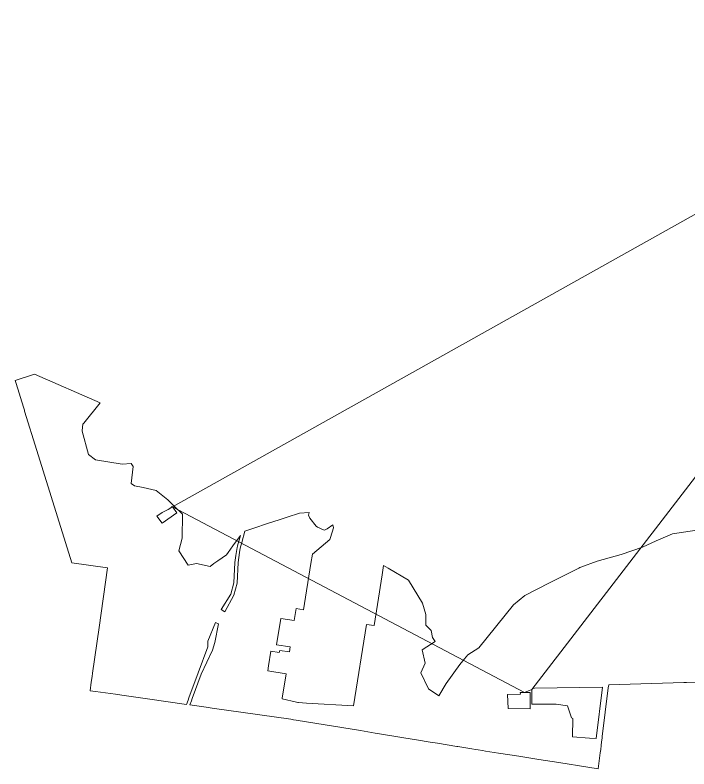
# Model space of a CAD drawing. Header units: metres. Extents: x -1 to 308408, y -2 to 6256973.
# Drawn here: x 302933 to 305670, y 6253878 to 6256939 of the extents above; entities that cross this region are included whole.
import ezdxf

# ---------------------------------------------------------------- set-up
doc = ezdxf.new("R2010")
doc.units = ezdxf.units.M
doc.layers.add('Cadastre Land Parcels_SP_EXT', color=9, linetype='Continuous', lineweight=5)

msp = doc.modelspace()

# ---------------------------------------------------------------- linework, layer by layer
at = {"layer": 'Cadastre Land Parcels_SP_EXT', "linetype": 'Continuous'}
for points in [[(307140.9, 6256938.6), (305032.2, 6254201.2), (305036.4, 6254205.4), (305043.3, 6254206.3), (305319.3, 6254209.8), (305292.8, 6254001.9), (305266.2, 6254003.7), (305197.4, 6254008.5), (305198.9, 6254083.2), (305193.8, 6254086.2), (305176.8, 6254134.9), (305131.1, 6254141), (305031.8, 6254141.1), (305032.2, 6254201.2), (305002, 6254188.5), (305025.3, 6254187.9), (305025, 6254122.1), (304935.4, 6254123), (304933.6, 6254180.6), (304985.7, 6254181.4), (304985.3, 6254188.9), (305002, 6254188.5), (303572.8, 6254942.6), (303590.3, 6254918.3), (303530.1, 6254876.5), (303508.5, 6254903.9), (303529.8, 6254918.8), (303554.4, 6254930.8), (303565.8, 6254938.8), (303571.3, 6254944.2), (303572.8, 6254942.6), (307140.9, 6256938.6)], [(305800.8, 6254862.1), (305603.4, 6254832.3), (305536.6, 6254804.5), (305481.4, 6254779), (305395.5, 6254749.3), (305297.9, 6254721.4), (305230.8, 6254697), (305226.8, 6254695.5), (305222.8, 6254693.7), (305103.6, 6254633.3), (305003.3, 6254582.6), (304957.2, 6254544), (304816.5, 6254370.4), (304772.2, 6254341.4), (304758.8, 6254325.7), (304739, 6254302.6), (304684.2, 6254224.9), (304654.7, 6254174.8), (304612.9, 6254203.2), (304580.9, 6254268.1), (304598.4, 6254307.8), (304586.1, 6254361.8), (304639, 6254396.2), (304634.1, 6254403.4), (304628.3, 6254411.9), (304622.9, 6254440.7), (304600.9, 6254461.3), (304601.6, 6254505), (304587.8, 6254551), (304531.3, 6254643.9), (304448.3, 6254692.9), (304430.1, 6254703.7), (304424.1, 6254665.9), (304405.1, 6254545.5), (304391.5, 6254459.9), (304360.3, 6254464.8), (304307.9, 6254134.5), (304117, 6254145.4), (304083.6, 6254147.3), (304081.5, 6254147.8), (304076, 6254149.1), (304017.5, 6254162.8), (304017.9, 6254165.4), (304033.6, 6254264.6), (303959.6, 6254276.3), (303962.8, 6254296.9), (303972.2, 6254356.1), (304006.3, 6254350.7), (304007.7, 6254359.6), (304047.7, 6254353.3), (304050.9, 6254373.4), (303995, 6254382.2), (304012, 6254489.4), (304066.9, 6254480.7), (304074.6, 6254529.3), (304104.9, 6254524.5), (304134.6, 6254711.7), (304140.6, 6254749.5), (304211.3, 6254809.5), (304213.9, 6254817.9), (304226, 6254857.4), (304223.4, 6254868.7), (304200.8, 6254852.7), (304189.5, 6254847.6), (304178.7, 6254851.9), (304165.9, 6254858.6), (304160.8, 6254860.1), (304156.2, 6254863.9), (304130.5, 6254895.7), (304125.4, 6254908.2), (304127, 6254918.6), (304088.1, 6254916.3), (304038.2, 6254900), (304006.2, 6254889.6), (303958.8, 6254874.2), (303902.2, 6254855.4), (303866.7, 6254843.5), (303854, 6254797.4), (303847.8, 6254774.8), (303844.9, 6254756.5), (303838.7, 6254715.6), (303834.9, 6254631.9), (303821.4, 6254583.1), (303785.3, 6254516.3), (303769.9, 6254525.9), (303809.1, 6254587.9), (303822, 6254634), (303825.6, 6254716.7), (303830, 6254745.2), (303834.9, 6254777.3), (303836.2, 6254782.1), (303836.9, 6254784.4), (303848.5, 6254825.8), (303817.3, 6254783.4), (303798, 6254757.1), (303791.3, 6254748), (303756.8, 6254723.2), (303740.7, 6254711.6), (303725.5, 6254700.6), (303669.4, 6254711.8), (303636.4, 6254705.3), (303597.9, 6254763.6), (303611.6, 6254814.6), (303613.1, 6254912.9), (303578.4, 6254946.4), (303555.4, 6254968.5), (303553.1, 6254970.7), (303505.5, 6255009.1), (303453.5, 6255020.1), (303418.3, 6255027.6), (303404.9, 6255036.8), (303413.1, 6255106.1), (303404.5, 6255117.6), (303367.8, 6255114.8), (303259.7, 6255132.6), (303231.3, 6255154.1), (303205.4, 6255249), (303205.5, 6255250.3), (303205.7, 6255251.6), (303208.6, 6255277.8), (303212.1, 6255282.1), (303278.4, 6255364.6), (303012.3, 6255480.3), (302932.8, 6255454.7), (302936.7, 6255442.6), (302966.6, 6255347), (302970.6, 6255334.1), (302971.2, 6255332.2), (302971.7, 6255330.7), (303021.6, 6255170.9), (303163.8, 6254715.3), (303308.3, 6254694.6), (303273.8, 6254452), (303247.6, 6254267.6), (303245.5, 6254252.9), (303245.5, 6254252.9), (303242.2, 6254229.9), (303242.2, 6254229.9), (303240.6, 6254218.3), (303240.6, 6254218.3), (303239.1, 6254208), (303239.1, 6254208), (303237.4, 6254195.9), (303237.4, 6254195.8), (303259.7, 6254192.7), (303340.7, 6254181.2), (303366.3, 6254177.5), (303470.7, 6254162.7), (303628.8, 6254140.2), (303635.3, 6254157.7), (303638.8, 6254167.1), (303676.4, 6254268.5), (303715.4, 6254373.7), (303716, 6254396.3), (303747.6, 6254472.2), (303758.8, 6254466.7), (303744.8, 6254391.3), (303734.5, 6254359.9), (303689, 6254262.9), (303652.5, 6254164.5), (303649, 6254155.1), (303642.7, 6254138.2), (303670.7, 6254134.1), (303709, 6254128.5), (303733, 6254125.1), (304052.6, 6254079.6), (304063.8, 6254077.9), (304074.7, 6254076.4), (304336.6, 6254033.7), (304395.9, 6254023.5), (304421.6, 6254019.2), (304480.2, 6254009.7), (304511.6, 6254004.6), (304564.1, 6253996.2), (304619.5, 6253987.2), (304648.6, 6253982.4), (304727.5, 6253969.7), (304727.8, 6253969.6), (304727.9, 6253969.6), (304731.6, 6253969), (304788.2, 6253959.7), (304803.1, 6253957.3), (304814.6, 6253955.4), (304831.1, 6253952.8), (304843.7, 6253950.8), (304897.2, 6253942.8), (304978.8, 6253929.8), (305060.5, 6253916.9), (305142.3, 6253903.9), (305259.8, 6253885), (305302, 6253878.2), (305309.9, 6253942.9), (305311.7, 6253957.3), (305313.6, 6253972.9), (305315.5, 6253988.4), (305317.3, 6254002.8), (305318.1, 6254009.8), (305342.3, 6254207.3), (305345.1, 6254220.2), (305649.2, 6254229.1), (305660.2, 6254229.3), (305750.2, 6254231.6)]]:
    msp.add_lwpolyline(points, dxfattribs=at)

doc.saveas('drawing.dxf')
